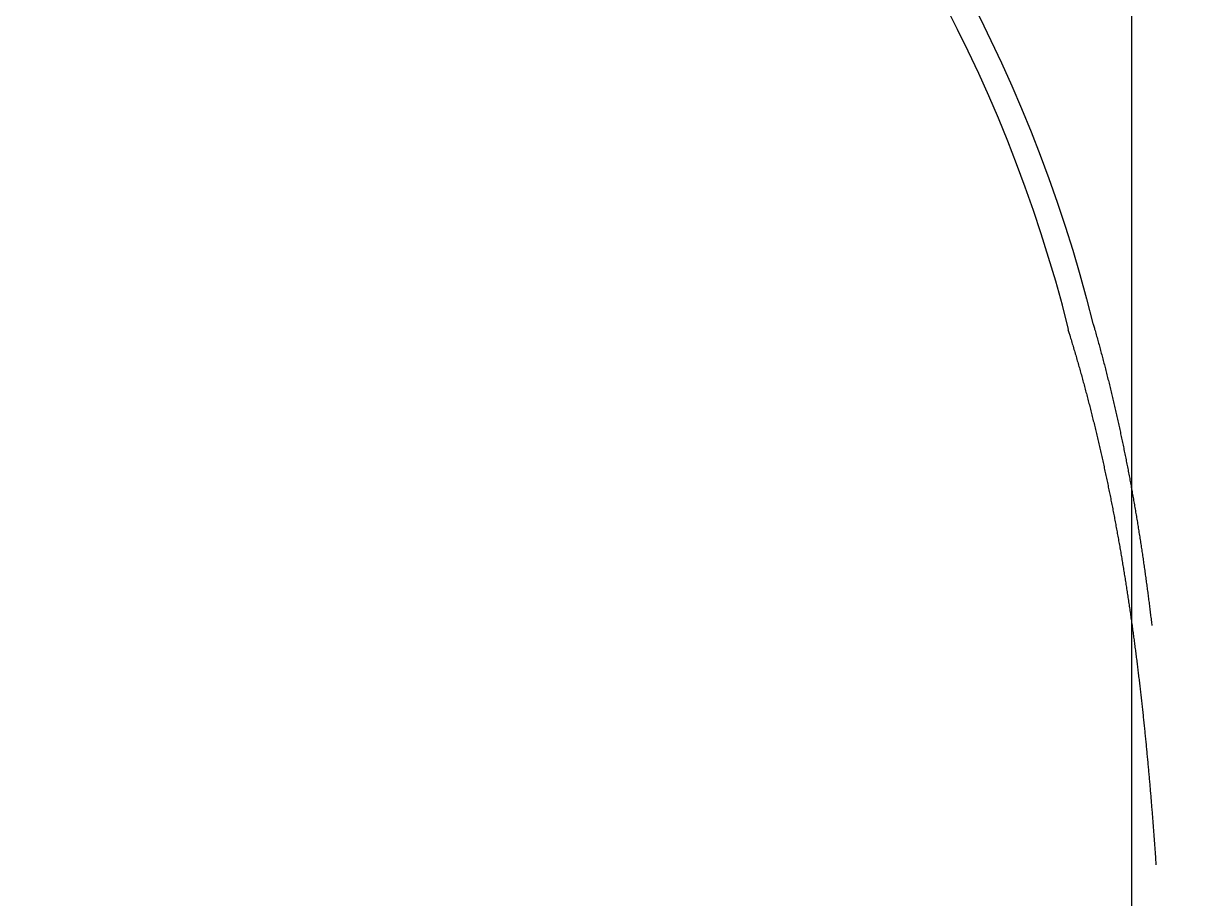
# Model space of a CAD drawing. Header units: millimetres. Extents: x 19715 to 35549, y 3563 to 14826.
# Drawn here: x 20952.4 to 21232.6, y 9297.7 to 9504.9 of the extents above; entities that cross this region are included whole.
import ezdxf

# ---------------------------------------------------------------- set-up
doc = ezdxf.new("R2010")
doc.units = ezdxf.units.MM
doc.layers.add('RD-红线', color=7, linetype='Continuous')

msp = doc.modelspace()

# ---------------------------------------------------------------- linework, layer by layer
at = {"layer": 'RD-红线'}
msp.add_lwpolyline([(21214.94, 7833.18), (21214.94, 11293.27)], dxfattribs=at)
msp.add_lwpolyline([(21214.94, 7833.18), (21214.94, 11293.27)], dxfattribs=at)
msp.add_lwpolyline([(21214.94, 7833.18), (21214.94, 11293.27)], dxfattribs=at)
for points in [[(20953.94, 9689.39, -0.272996), (21205.74, 9433.91, -0.000496), (21206, 9433.02, -0.000988), (21206.13, 9432.57, -0.000004), (21206.51, 9431.23, -0.000495), (21206.51, 9431.22, -0.000488), (21206.7, 9430.54, -0.000492), (21206.89, 9429.87, -0.000484), (21207.08, 9429.19, -0.000488), (21207.26, 9428.52, -0.00048), (21207.44, 9427.84, -0.000484), (21207.62, 9427.17, -0.000476), (21207.81, 9426.49, -0.00048), (21207.99, 9425.82, -0.000472), (21208.16, 9425.14, -0.000476), (21208.34, 9424.46, -0.000468), (21208.52, 9423.78, -0.000472), (21208.69, 9423.11, -0.000464), (21208.87, 9422.43, -0.000468), (21209.04, 9421.75, -0.00046), (21209.21, 9421.07, -0.000464), (21209.38, 9420.39, -0.000456), (21209.55, 9419.71, -0.00046), (21209.71, 9419.03, -0.000452), (21209.88, 9418.35, -0.000456), (21210.04, 9417.67, -0.000448), (21210.21, 9416.99, -0.000452), (21210.37, 9416.31, -0.000444), (21210.53, 9415.63, -0.000448), (21210.69, 9414.95, -0.00044), (21210.85, 9414.26, -0.000444), (21211, 9413.58, -0.000436), (21211.16, 9412.9, -0.00044), (21211.31, 9412.22, -0.000432), (21211.47, 9411.53, -0.000436), (21211.62, 9410.85, -0.000428), (21211.77, 9410.17, -0.000432), (21211.92, 9409.49, -0.000424), (21212.07, 9408.8, -0.000428), (21212.22, 9408.12, -0.00042), (21212.37, 9407.43, -0.000424), (21212.51, 9406.75, -0.000416), (21212.66, 9406.06, -0.00042), (21212.8, 9405.38, -0.000412), (21212.94, 9404.69, -0.000416), (21213.08, 9404.01, -0.000408), (21213.22, 9403.32, -0.000412), (21213.36, 9402.64, -0.000404), (21213.5, 9401.95, -0.000408), (21213.63, 9401.26, -0.0004), (21213.77, 9400.57, -0.000404), (21213.9, 9399.89, -0.000396), (21214.04, 9399.2, -0.0004), (21214.17, 9398.51, -0.000392), (21214.3, 9397.82, -0.000396), (21214.43, 9397.14, -0.000388), (21214.56, 9396.45, -0.000392), (21214.68, 9395.76, -0.000384), (21214.81, 9395.07, -0.000388), (21214.94, 9394.39, -0.00038), (21215.06, 9393.69, -0.000384), (21215.18, 9393.01, -0.000376), (21215.31, 9392.31, -0.00038), (21215.43, 9391.63, -0.000372), (21215.55, 9390.94, -0.000376), (21215.67, 9390.25, -0.000368), (21215.79, 9389.56, -0.000372), (21215.9, 9388.87, -0.000364), (21216.02, 9388.17, -0.000368), (21216.13, 9387.49, -0.00036), (21216.25, 9386.79, -0.000364), (21216.36, 9386.11, -0.000356), (21216.47, 9385.41, -0.00036), (21216.58, 9384.72, -0.000352), (21216.7, 9384.03, -0.000356), (21216.8, 9383.34, -0.000348), (21216.91, 9382.65, -0.000352), (21217.02, 9381.96, -0.000344), (21217.13, 9381.26, -0.000348), (21217.23, 9380.57, -0.00034), (21217.34, 9379.88, -0.000344), (21217.44, 9379.19, -0.000336), (21217.54, 9378.49, -0.00034), (21217.64, 9377.81, -0.000332), (21217.74, 9377.11, -0.000336), (21217.84, 9376.42, -0.000328), (21217.94, 9375.72, -0.000332), (21218.04, 9375.03, -0.000324), (21218.14, 9374.34, -0.000328), (21218.23, 9373.65, -0.00032), (21218.33, 9372.95, -0.000324), (21218.42, 9372.26, -0.000316), (21218.52, 9371.56, -0.00032), (21218.61, 9370.87, -0.000312), (21218.7, 9370.17, -0.000316), (21218.79, 9369.48, -0.000308), (21218.88, 9368.79, -0.000312), (21218.97, 9368.1, -0.000304), (21219.06, 9367.4, -0.000308), (21219.14, 9366.71, -0.0003), (21219.23, 9366.01, -0.000304), (21219.32, 9365.32, -0.000296), (21219.4, 9364.62, -0.0003), (21219.49, 9363.93, -0.000292), (21219.57, 9363.23, -0.000296), (21219.65, 9362.54, -0.0001), (21219.68, 9362.29)], [(20953.94, 9689.39, -0.272996), (21205.74, 9433.91, -0.000496), (21206, 9433.02, -0.000988), (21206.13, 9432.57, -0.000004), (21206.51, 9431.23, -0.000495), (21206.51, 9431.22, -0.000488), (21206.7, 9430.54, -0.000492), (21206.89, 9429.87, -0.000484), (21207.08, 9429.19, -0.000488), (21207.26, 9428.52, -0.00048), (21207.44, 9427.84, -0.000484), (21207.62, 9427.17, -0.000476), (21207.81, 9426.49, -0.00048), (21207.99, 9425.82, -0.000472), (21208.16, 9425.14, -0.000476), (21208.34, 9424.46, -0.000468), (21208.52, 9423.78, -0.000472), (21208.69, 9423.11, -0.000464), (21208.87, 9422.43, -0.000468), (21209.04, 9421.75, -0.00046), (21209.21, 9421.07, -0.000464), (21209.38, 9420.39, -0.000456), (21209.55, 9419.71, -0.00046), (21209.71, 9419.03, -0.000452), (21209.88, 9418.35, -0.000456), (21210.04, 9417.67, -0.000448), (21210.21, 9416.99, -0.000452), (21210.37, 9416.31, -0.000444), (21210.53, 9415.63, -0.000448), (21210.69, 9414.95, -0.00044), (21210.85, 9414.26, -0.000444), (21211, 9413.58, -0.000436), (21211.16, 9412.9, -0.00044), (21211.31, 9412.22, -0.000432), (21211.47, 9411.53, -0.000436), (21211.62, 9410.85, -0.000428), (21211.77, 9410.17, -0.000432), (21211.92, 9409.49, -0.000424), (21212.07, 9408.8, -0.000428), (21212.22, 9408.12, -0.00042), (21212.37, 9407.43, -0.000424), (21212.51, 9406.75, -0.000416), (21212.66, 9406.06, -0.00042), (21212.8, 9405.38, -0.000412), (21212.94, 9404.69, -0.000416), (21213.08, 9404.01, -0.000408), (21213.22, 9403.32, -0.000412), (21213.36, 9402.64, -0.000404), (21213.5, 9401.95, -0.000408), (21213.63, 9401.26, -0.0004), (21213.77, 9400.57, -0.000404), (21213.9, 9399.89, -0.000396), (21214.04, 9399.2, -0.0004), (21214.17, 9398.51, -0.000392), (21214.3, 9397.82, -0.000396), (21214.43, 9397.14, -0.000388), (21214.56, 9396.45, -0.000392), (21214.68, 9395.76, -0.000384), (21214.81, 9395.07, -0.000388), (21214.94, 9394.39, -0.00038), (21215.06, 9393.69, -0.000384), (21215.18, 9393.01, -0.000376), (21215.31, 9392.31, -0.00038), (21215.43, 9391.63, -0.000372), (21215.55, 9390.94, -0.000376), (21215.67, 9390.25, -0.000368), (21215.79, 9389.56, -0.000372), (21215.9, 9388.87, -0.000364), (21216.02, 9388.17, -0.000368), (21216.13, 9387.49, -0.00036), (21216.25, 9386.79, -0.000364), (21216.36, 9386.11, -0.000356), (21216.47, 9385.41, -0.00036), (21216.58, 9384.72, -0.000352), (21216.7, 9384.03, -0.000356), (21216.8, 9383.34, -0.000348), (21216.91, 9382.65, -0.000352), (21217.02, 9381.96, -0.000344), (21217.13, 9381.26, -0.000348), (21217.23, 9380.57, -0.00034), (21217.34, 9379.88, -0.000344), (21217.44, 9379.19, -0.000336), (21217.54, 9378.49, -0.00034), (21217.64, 9377.81, -0.000332), (21217.74, 9377.11, -0.000336), (21217.84, 9376.42, -0.000328), (21217.94, 9375.72, -0.000332), (21218.04, 9375.03, -0.000324), (21218.14, 9374.34, -0.000328), (21218.23, 9373.65, -0.00032), (21218.33, 9372.95, -0.000324), (21218.42, 9372.26, -0.000316), (21218.52, 9371.56, -0.00032), (21218.61, 9370.87, -0.000312), (21218.7, 9370.17, -0.000316), (21218.79, 9369.48, -0.000308), (21218.88, 9368.79, -0.000312), (21218.97, 9368.1, -0.000304), (21219.06, 9367.4, -0.000308), (21219.14, 9366.71, -0.0003), (21219.23, 9366.01, -0.000304), (21219.32, 9365.32, -0.000296), (21219.4, 9364.62, -0.0003), (21219.49, 9363.93, -0.000292), (21219.57, 9363.23, -0.000296), (21219.65, 9362.54, -0.0001), (21219.68, 9362.29)], [(20953.94, 9689.39, -0.272996), (21205.74, 9433.91, -0.000496), (21206, 9433.02, -0.000988), (21206.13, 9432.57, -0.000004), (21206.51, 9431.23, -0.000495), (21206.51, 9431.22, -0.000488), (21206.7, 9430.54, -0.000492), (21206.89, 9429.87, -0.000484), (21207.08, 9429.19, -0.000488), (21207.26, 9428.52, -0.00048), (21207.44, 9427.84, -0.000484), (21207.62, 9427.17, -0.000476), (21207.81, 9426.49, -0.00048), (21207.99, 9425.82, -0.000472), (21208.16, 9425.14, -0.000476), (21208.34, 9424.46, -0.000468), (21208.52, 9423.78, -0.000472), (21208.69, 9423.11, -0.000464), (21208.87, 9422.43, -0.000468), (21209.04, 9421.75, -0.00046), (21209.21, 9421.07, -0.000464), (21209.38, 9420.39, -0.000456), (21209.55, 9419.71, -0.00046), (21209.71, 9419.03, -0.000452), (21209.88, 9418.35, -0.000456), (21210.04, 9417.67, -0.000448), (21210.21, 9416.99, -0.000452), (21210.37, 9416.31, -0.000444), (21210.53, 9415.63, -0.000448), (21210.69, 9414.95, -0.00044), (21210.85, 9414.26, -0.000444), (21211, 9413.58, -0.000436), (21211.16, 9412.9, -0.00044), (21211.31, 9412.22, -0.000432), (21211.47, 9411.53, -0.000436), (21211.62, 9410.85, -0.000428), (21211.77, 9410.17, -0.000432), (21211.92, 9409.49, -0.000424), (21212.07, 9408.8, -0.000428), (21212.22, 9408.12, -0.00042), (21212.37, 9407.43, -0.000424), (21212.51, 9406.75, -0.000416), (21212.66, 9406.06, -0.00042), (21212.8, 9405.38, -0.000412), (21212.94, 9404.69, -0.000416), (21213.08, 9404.01, -0.000408), (21213.22, 9403.32, -0.000412), (21213.36, 9402.64, -0.000404), (21213.5, 9401.95, -0.000408), (21213.63, 9401.26, -0.0004), (21213.77, 9400.57, -0.000404), (21213.9, 9399.89, -0.000396), (21214.04, 9399.2, -0.0004), (21214.17, 9398.51, -0.000392), (21214.3, 9397.82, -0.000396), (21214.43, 9397.14, -0.000388), (21214.56, 9396.45, -0.000392), (21214.68, 9395.76, -0.000384), (21214.81, 9395.07, -0.000388), (21214.94, 9394.39, -0.00038), (21215.06, 9393.69, -0.000384), (21215.18, 9393.01, -0.000376), (21215.31, 9392.31, -0.00038), (21215.43, 9391.63, -0.000372), (21215.55, 9390.94, -0.000376), (21215.67, 9390.25, -0.000368), (21215.79, 9389.56, -0.000372), (21215.9, 9388.87, -0.000364), (21216.02, 9388.17, -0.000368), (21216.13, 9387.49, -0.00036), (21216.25, 9386.79, -0.000364), (21216.36, 9386.11, -0.000356), (21216.47, 9385.41, -0.00036), (21216.58, 9384.72, -0.000352), (21216.7, 9384.03, -0.000356), (21216.8, 9383.34, -0.000348), (21216.91, 9382.65, -0.000352), (21217.02, 9381.96, -0.000344), (21217.13, 9381.26, -0.000348), (21217.23, 9380.57, -0.00034), (21217.34, 9379.88, -0.000344), (21217.44, 9379.19, -0.000336), (21217.54, 9378.49, -0.00034), (21217.64, 9377.81, -0.000332), (21217.74, 9377.11, -0.000336), (21217.84, 9376.42, -0.000328), (21217.94, 9375.72, -0.000332), (21218.04, 9375.03, -0.000324), (21218.14, 9374.34, -0.000328), (21218.23, 9373.65, -0.00032), (21218.33, 9372.95, -0.000324), (21218.42, 9372.26, -0.000316), (21218.52, 9371.56, -0.00032), (21218.61, 9370.87, -0.000312), (21218.7, 9370.17, -0.000316), (21218.79, 9369.48, -0.000308), (21218.88, 9368.79, -0.000312), (21218.97, 9368.1, -0.000304), (21219.06, 9367.4, -0.000308), (21219.14, 9366.71, -0.0003), (21219.23, 9366.01, -0.000304), (21219.32, 9365.32, -0.000296), (21219.4, 9364.62, -0.0003), (21219.49, 9363.93, -0.000292), (21219.57, 9363.23, -0.000296), (21219.65, 9362.54, -0.0001), (21219.68, 9362.29)], [(21199.97, 9432.47, 0.272996), (20952.41, 9683.64)], [(21199.97, 9432.47, 0.272996), (20952.41, 9683.64)], [(21199.82, 9432.43, -0.000496), (21200.1, 9431.54, -0.000988), (21200.23, 9431.09, -0.000004), (21200.64, 9429.76, -0.000495), (21200.64, 9429.75, -0.000488), (21200.84, 9429.08, -0.000492), (21201.04, 9428.41, -0.000484), (21201.24, 9427.73, -0.000488), (21201.44, 9427.07, -0.00048), (21201.64, 9426.39, -0.000484), (21201.83, 9425.72, -0.000476), (21202.03, 9425.05, -0.00048), (21202.22, 9424.38, -0.000472), (21202.41, 9423.7, -0.000476), (21202.6, 9423.03, -0.000468), (21202.79, 9422.35, -0.000472), (21202.98, 9421.68, -0.000464), (21203.17, 9421, -0.000468), (21203.35, 9420.33, -0.00046), (21203.54, 9419.65, -0.000464), (21203.72, 9418.98, -0.000456), (21203.9, 9418.3, -0.00046), (21204.08, 9417.63, -0.000452), (21204.26, 9416.95, -0.000456), (21204.44, 9416.27, -0.000448), (21204.62, 9415.59, -0.000452), (21204.79, 9414.92, -0.000444), (21204.96, 9414.24, -0.000448), (21205.14, 9413.56, -0.00044), (21205.31, 9412.88, -0.000444), (21205.48, 9412.21, -0.000436), (21205.65, 9411.52, -0.00044), (21205.82, 9410.85, -0.000432), (21205.99, 9410.16, -0.000436), (21206.15, 9409.49, -0.000428), (21206.32, 9408.8, -0.000432), (21206.48, 9408.13, -0.000424), (21206.64, 9407.44, -0.000428), (21206.8, 9406.76, -0.00042), (21206.96, 9406.08, -0.000424), (21207.12, 9405.4, -0.000416), (21207.28, 9404.72, -0.00042), (21207.44, 9404.04, -0.000412), (21207.59, 9403.35, -0.000416), (21207.75, 9402.67, -0.000408), (21207.9, 9401.99, -0.000412), (21208.05, 9401.31, -0.000404), (21208.2, 9400.62, -0.000408), (21208.35, 9399.94, -0.0004), (21208.5, 9399.25, -0.000404), (21208.65, 9398.57, -0.000396), (21208.8, 9397.88, -0.0004), (21208.94, 9397.2, -0.000392), (21209.08, 9396.51, -0.000396), (21209.23, 9395.83, -0.000388), (21209.37, 9395.14, -0.000392), (21209.51, 9394.46, -0.000384), (21209.65, 9393.77, -0.000388), (21209.79, 9393.09, -0.00038), (21209.93, 9392.4, -0.000384), (21210.07, 9391.72, -0.000376), (21210.2, 9391.02, -0.00038), (21210.34, 9390.34, -0.000372), (21210.47, 9389.65, -0.000376), (21210.6, 9388.97, -0.000368), (21210.74, 9388.28, -0.000372), (21210.87, 9387.59, -0.000364), (21211, 9386.9, -0.000368), (21211.12, 9386.22, -0.00036), (21211.25, 9385.52, -0.000364), (21211.38, 9384.84, -0.000356), (21211.5, 9384.15, -0.00036), (21211.63, 9383.46, -0.000352), (21211.75, 9382.77, -0.000356), (21211.88, 9382.08, -0.000348), (21212, 9381.39, -0.000352), (21212.12, 9380.71, -0.000344), (21212.24, 9380.01, -0.000348), (21212.36, 9379.33, -0.00034), (21212.48, 9378.63, -0.000344), (21212.59, 9377.95, -0.000336), (21212.71, 9377.25, -0.00034), (21212.82, 9376.56, -0.000332), (21212.94, 9375.87, -0.000336), (21213.05, 9375.18, -0.000328), (21213.16, 9374.49, -0.000332), (21213.27, 9373.8, -0.000324), (21213.39, 9373.11, -0.000328), (21213.5, 9372.42, -0.00032), (21213.6, 9371.72, -0.000324), (21213.71, 9371.04, -0.000316), (21213.82, 9370.34, -0.00032), (21213.93, 9369.65, -0.000312), (21214.03, 9368.96, -0.000316), (21214.13, 9368.27, -0.000308), (21214.24, 9367.57, -0.000312), (21214.34, 9366.88, -0.000304), (21214.44, 9366.19, -0.000308), (21214.54, 9365.5, -0.0003), (21214.64, 9364.8, -0.000304), (21214.74, 9364.11, -0.000296), (21214.84, 9363.41, -0.0003), (21214.94, 9362.73, -0.000292), (21215.04, 9362.03, -0.000296), (21215.13, 9361.34, -0.000288), (21215.23, 9360.64, -0.000292), (21215.32, 9359.95, -0.000284), (21215.42, 9359.25, -0.000288), (21215.51, 9358.56, -0.00028), (21215.6, 9357.87, -0.000284), (21215.69, 9357.18, -0.000276), (21215.78, 9356.48, -0.00028), (21215.87, 9355.79, -0.000272), (21215.96, 9355.09, -0.000276), (21216.05, 9354.4, -0.000268), (21216.14, 9353.7, -0.000272), (21216.22, 9353.01, -0.000264), (21216.31, 9352.31, -0.000268), (21216.39, 9351.62, -0.00026), (21216.48, 9350.92, -0.000264), (21216.56, 9350.23, -0.000256), (21216.65, 9349.53, -0.00026), (21216.73, 9348.84, -0.000252), (21216.81, 9348.14, -0.000256), (21216.89, 9347.45, -0.000248), (21216.97, 9346.75, -0.000252), (21217.05, 9346.06, -0.000244), (21217.13, 9345.36, -0.000248), (21217.21, 9344.67, -0.00024), (21217.28, 9343.97, -0.000244), (21217.36, 9343.28, -0.000236), (21217.44, 9342.58, -0.00024), (21217.51, 9341.89, -0.000232), (21217.59, 9341.18, -0.000236), (21217.66, 9340.49, -0.000228), (21217.73, 9339.79, -0.000232), (21217.81, 9339.1, -0.000224), (21217.88, 9338.4, -0.000228), (21217.95, 9337.71, -0.00022), (21218.02, 9337.01, -0.000224), (21218.09, 9336.32, -0.000216), (21218.16, 9335.61, -0.00022), (21218.23, 9334.92, -0.000212), (21218.3, 9334.22, -0.000216), (21218.37, 9333.53, -0.000208), (21218.44, 9332.83, -0.000212), (21218.5, 9332.14, -0.000204), (21218.57, 9331.43, -0.000208), (21218.63, 9330.74, -0.0002), (21218.7, 9330.04, -0.000204), (21218.76, 9329.35, -0.000196), (21218.83, 9328.64, -0.0002), (21218.89, 9327.95, -0.000192), (21218.95, 9327.25, -0.000196), (21219.01, 9326.56, -0.000188), (21219.08, 9325.85, -0.000192), (21219.14, 9325.16, -0.000184), (21219.2, 9324.46, -0.000188), (21219.26, 9323.77, -0.00018), (21219.32, 9323.06, -0.000184), (21219.38, 9322.37, -0.000176), (21219.44, 9321.67, -0.00018), (21219.49, 9320.98, -0.000172), (21219.55, 9320.27, -0.000176), (21219.61, 9319.58, -0.000168), (21219.67, 9318.88, -0.000172), (21219.72, 9318.19, -0.000164), (21219.78, 9317.48, -0.000168), (21219.83, 9316.79, -0.00016), (21219.89, 9316.09, -0.000164), (21219.94, 9315.4, -0.000156), (21220, 9314.69, -0.00016), (21220.05, 9314, -0.000152), (21220.1, 9313.29, -0.000156), (21220.15, 9312.61, -0.000148), (21220.21, 9311.9, -0.000152), (21220.26, 9311.21, -0.000144), (21220.31, 9310.5, -0.000148), (21220.36, 9309.81, -0.00014), (21220.41, 9309.1, -0.000144), (21220.46, 9308.42, -0.000136), (21220.51, 9307.71, -0.00014), (21220.56, 9307.02, -0.000132), (21220.61, 9306.31, -0.000136), (21220.66, 9305.62, -0.000128)], [(21199.82, 9432.43, -0.000496), (21200.1, 9431.54, -0.000988), (21200.23, 9431.09, -0.000004), (21200.64, 9429.76, -0.000495), (21200.64, 9429.75, -0.000488), (21200.84, 9429.08, -0.000492), (21201.04, 9428.41, -0.000484), (21201.24, 9427.73, -0.000488), (21201.44, 9427.07, -0.00048), (21201.64, 9426.39, -0.000484), (21201.83, 9425.72, -0.000476), (21202.03, 9425.05, -0.00048), (21202.22, 9424.38, -0.000472), (21202.41, 9423.7, -0.000476), (21202.6, 9423.03, -0.000468), (21202.79, 9422.35, -0.000472), (21202.98, 9421.68, -0.000464), (21203.17, 9421, -0.000468), (21203.35, 9420.33, -0.00046), (21203.54, 9419.65, -0.000464), (21203.72, 9418.98, -0.000456), (21203.9, 9418.3, -0.00046), (21204.08, 9417.63, -0.000452), (21204.26, 9416.95, -0.000456), (21204.44, 9416.27, -0.000448), (21204.62, 9415.59, -0.000452), (21204.79, 9414.92, -0.000444), (21204.96, 9414.24, -0.000448), (21205.14, 9413.56, -0.00044), (21205.31, 9412.88, -0.000444), (21205.48, 9412.21, -0.000436), (21205.65, 9411.52, -0.00044), (21205.82, 9410.85, -0.000432), (21205.99, 9410.16, -0.000436), (21206.15, 9409.49, -0.000428), (21206.32, 9408.8, -0.000432), (21206.48, 9408.13, -0.000424), (21206.64, 9407.44, -0.000428), (21206.8, 9406.76, -0.00042), (21206.96, 9406.08, -0.000424), (21207.12, 9405.4, -0.000416), (21207.28, 9404.72, -0.00042), (21207.44, 9404.04, -0.000412), (21207.59, 9403.35, -0.000416), (21207.75, 9402.67, -0.000408), (21207.9, 9401.99, -0.000412), (21208.05, 9401.31, -0.000404), (21208.2, 9400.62, -0.000408), (21208.35, 9399.94, -0.0004), (21208.5, 9399.25, -0.000404), (21208.65, 9398.57, -0.000396), (21208.8, 9397.88, -0.0004), (21208.94, 9397.2, -0.000392), (21209.08, 9396.51, -0.000396), (21209.23, 9395.83, -0.000388), (21209.37, 9395.14, -0.000392), (21209.51, 9394.46, -0.000384), (21209.65, 9393.77, -0.000388), (21209.79, 9393.09, -0.00038), (21209.93, 9392.4, -0.000384), (21210.07, 9391.72, -0.000376), (21210.2, 9391.02, -0.00038), (21210.34, 9390.34, -0.000372), (21210.47, 9389.65, -0.000376), (21210.6, 9388.97, -0.000368), (21210.74, 9388.28, -0.000372), (21210.87, 9387.59, -0.000364), (21211, 9386.9, -0.000368), (21211.12, 9386.22, -0.00036), (21211.25, 9385.52, -0.000364), (21211.38, 9384.84, -0.000356), (21211.5, 9384.15, -0.00036), (21211.63, 9383.46, -0.000352), (21211.75, 9382.77, -0.000356), (21211.88, 9382.08, -0.000348), (21212, 9381.39, -0.000352), (21212.12, 9380.71, -0.000344), (21212.24, 9380.01, -0.000348), (21212.36, 9379.33, -0.00034), (21212.48, 9378.63, -0.000344), (21212.59, 9377.95, -0.000336), (21212.71, 9377.25, -0.00034), (21212.82, 9376.56, -0.000332), (21212.94, 9375.87, -0.000336), (21213.05, 9375.18, -0.000328), (21213.16, 9374.49, -0.000332), (21213.27, 9373.8, -0.000324), (21213.39, 9373.11, -0.000328), (21213.5, 9372.42, -0.00032), (21213.6, 9371.72, -0.000324), (21213.71, 9371.04, -0.000316), (21213.82, 9370.34, -0.00032), (21213.93, 9369.65, -0.000312), (21214.03, 9368.96, -0.000316), (21214.13, 9368.27, -0.000308), (21214.24, 9367.57, -0.000312), (21214.34, 9366.88, -0.000304), (21214.44, 9366.19, -0.000308), (21214.54, 9365.5, -0.0003), (21214.64, 9364.8, -0.000304), (21214.74, 9364.11, -0.000296), (21214.84, 9363.41, -0.0003), (21214.94, 9362.73, -0.000292), (21215.04, 9362.03, -0.000296), (21215.13, 9361.34, -0.000288), (21215.23, 9360.64, -0.000292), (21215.32, 9359.95, -0.000284), (21215.42, 9359.25, -0.000288), (21215.51, 9358.56, -0.00028), (21215.6, 9357.87, -0.000284), (21215.69, 9357.18, -0.000276), (21215.78, 9356.48, -0.00028), (21215.87, 9355.79, -0.000272), (21215.96, 9355.09, -0.000276), (21216.05, 9354.4, -0.000268), (21216.14, 9353.7, -0.000272), (21216.22, 9353.01, -0.000264), (21216.31, 9352.31, -0.000268), (21216.39, 9351.62, -0.00026), (21216.48, 9350.92, -0.000264), (21216.56, 9350.23, -0.000256), (21216.65, 9349.53, -0.00026), (21216.73, 9348.84, -0.000252), (21216.81, 9348.14, -0.000256), (21216.89, 9347.45, -0.000248), (21216.97, 9346.75, -0.000252), (21217.05, 9346.06, -0.000244), (21217.13, 9345.36, -0.000248), (21217.21, 9344.67, -0.00024), (21217.28, 9343.97, -0.000244), (21217.36, 9343.28, -0.000236), (21217.44, 9342.58, -0.00024), (21217.51, 9341.89, -0.000232), (21217.59, 9341.18, -0.000236), (21217.66, 9340.49, -0.000228), (21217.73, 9339.79, -0.000232), (21217.81, 9339.1, -0.000224), (21217.88, 9338.4, -0.000228), (21217.95, 9337.71, -0.00022), (21218.02, 9337.01, -0.000224), (21218.09, 9336.32, -0.000216), (21218.16, 9335.61, -0.00022), (21218.23, 9334.92, -0.000212), (21218.3, 9334.22, -0.000216), (21218.37, 9333.53, -0.000208), (21218.44, 9332.83, -0.000212), (21218.5, 9332.14, -0.000204), (21218.57, 9331.43, -0.000208), (21218.63, 9330.74, -0.0002), (21218.7, 9330.04, -0.000204), (21218.76, 9329.35, -0.000196), (21218.83, 9328.64, -0.0002), (21218.89, 9327.95, -0.000192), (21218.95, 9327.25, -0.000196), (21219.01, 9326.56, -0.000188), (21219.08, 9325.85, -0.000192), (21219.14, 9325.16, -0.000184), (21219.2, 9324.46, -0.000188), (21219.26, 9323.77, -0.00018), (21219.32, 9323.06, -0.000184), (21219.38, 9322.37, -0.000176), (21219.44, 9321.67, -0.00018), (21219.49, 9320.98, -0.000172), (21219.55, 9320.27, -0.000176), (21219.61, 9319.58, -0.000168), (21219.67, 9318.88, -0.000172), (21219.72, 9318.19, -0.000164), (21219.78, 9317.48, -0.000168), (21219.83, 9316.79, -0.00016), (21219.89, 9316.09, -0.000164), (21219.94, 9315.4, -0.000156), (21220, 9314.69, -0.00016), (21220.05, 9314, -0.000152), (21220.1, 9313.29, -0.000156), (21220.15, 9312.61, -0.000148), (21220.21, 9311.9, -0.000152), (21220.26, 9311.21, -0.000144), (21220.31, 9310.5, -0.000148), (21220.36, 9309.81, -0.00014), (21220.41, 9309.1, -0.000144), (21220.46, 9308.42, -0.000136), (21220.51, 9307.71, -0.00014), (21220.56, 9307.02, -0.000132), (21220.61, 9306.31, -0.000136), (21220.66, 9305.62, -0.000128)], [(21199.82, 9432.43, -0.000496), (21200.1, 9431.54, -0.000988), (21200.23, 9431.09, -0.000004), (21200.64, 9429.76, -0.000495), (21200.64, 9429.75, -0.000488), (21200.84, 9429.08, -0.000492), (21201.04, 9428.41, -0.000484), (21201.24, 9427.73, -0.000488), (21201.44, 9427.07, -0.00048), (21201.64, 9426.39, -0.000484), (21201.83, 9425.72, -0.000476), (21202.03, 9425.05, -0.00048), (21202.22, 9424.38, -0.000472), (21202.41, 9423.7, -0.000476), (21202.6, 9423.03, -0.000468), (21202.79, 9422.35, -0.000472), (21202.98, 9421.68, -0.000464), (21203.17, 9421, -0.000468), (21203.35, 9420.33, -0.00046), (21203.54, 9419.65, -0.000464), (21203.72, 9418.98, -0.000456), (21203.9, 9418.3, -0.00046), (21204.08, 9417.63, -0.000452), (21204.26, 9416.95, -0.000456), (21204.44, 9416.27, -0.000448), (21204.62, 9415.59, -0.000452), (21204.79, 9414.92, -0.000444), (21204.96, 9414.24, -0.000448), (21205.14, 9413.56, -0.00044), (21205.31, 9412.88, -0.000444), (21205.48, 9412.21, -0.000436), (21205.65, 9411.52, -0.00044), (21205.82, 9410.85, -0.000432), (21205.99, 9410.16, -0.000436), (21206.15, 9409.49, -0.000428), (21206.32, 9408.8, -0.000432), (21206.48, 9408.13, -0.000424), (21206.64, 9407.44, -0.000428), (21206.8, 9406.76, -0.00042), (21206.96, 9406.08, -0.000424), (21207.12, 9405.4, -0.000416), (21207.28, 9404.72, -0.00042), (21207.44, 9404.04, -0.000412), (21207.59, 9403.35, -0.000416), (21207.75, 9402.67, -0.000408), (21207.9, 9401.99, -0.000412), (21208.05, 9401.31, -0.000404), (21208.2, 9400.62, -0.000408), (21208.35, 9399.94, -0.0004), (21208.5, 9399.25, -0.000404), (21208.65, 9398.57, -0.000396), (21208.8, 9397.88, -0.0004), (21208.94, 9397.2, -0.000392), (21209.08, 9396.51, -0.000396), (21209.23, 9395.83, -0.000388), (21209.37, 9395.14, -0.000392), (21209.51, 9394.46, -0.000384), (21209.65, 9393.77, -0.000388), (21209.79, 9393.09, -0.00038), (21209.93, 9392.4, -0.000384), (21210.07, 9391.72, -0.000376), (21210.2, 9391.02, -0.00038), (21210.34, 9390.34, -0.000372), (21210.47, 9389.65, -0.000376), (21210.6, 9388.97, -0.000368), (21210.74, 9388.28, -0.000372), (21210.87, 9387.59, -0.000364), (21211, 9386.9, -0.000368), (21211.12, 9386.22, -0.00036), (21211.25, 9385.52, -0.000364), (21211.38, 9384.84, -0.000356), (21211.5, 9384.15, -0.00036), (21211.63, 9383.46, -0.000352), (21211.75, 9382.77, -0.000356), (21211.88, 9382.08, -0.000348), (21212, 9381.39, -0.000352), (21212.12, 9380.71, -0.000344), (21212.24, 9380.01, -0.000348), (21212.36, 9379.33, -0.00034), (21212.48, 9378.63, -0.000344), (21212.59, 9377.95, -0.000336), (21212.71, 9377.25, -0.00034), (21212.82, 9376.56, -0.000332), (21212.94, 9375.87, -0.000336), (21213.05, 9375.18, -0.000328), (21213.16, 9374.49, -0.000332), (21213.27, 9373.8, -0.000324), (21213.39, 9373.11, -0.000328), (21213.5, 9372.42, -0.00032), (21213.6, 9371.72, -0.000324), (21213.71, 9371.04, -0.000316), (21213.82, 9370.34, -0.00032), (21213.93, 9369.65, -0.000312), (21214.03, 9368.96, -0.000316), (21214.13, 9368.27, -0.000308), (21214.24, 9367.57, -0.000312), (21214.34, 9366.88, -0.000304), (21214.44, 9366.19, -0.000308), (21214.54, 9365.5, -0.0003), (21214.64, 9364.8, -0.000304), (21214.74, 9364.11, -0.000296), (21214.84, 9363.41, -0.0003), (21214.94, 9362.73, -0.000292), (21215.04, 9362.03, -0.000296), (21215.13, 9361.34, -0.000288), (21215.23, 9360.64, -0.000292), (21215.32, 9359.95, -0.000284), (21215.42, 9359.25, -0.000288), (21215.51, 9358.56, -0.00028), (21215.6, 9357.87, -0.000284), (21215.69, 9357.18, -0.000276), (21215.78, 9356.48, -0.00028), (21215.87, 9355.79, -0.000272), (21215.96, 9355.09, -0.000276), (21216.05, 9354.4, -0.000268), (21216.14, 9353.7, -0.000272), (21216.22, 9353.01, -0.000264), (21216.31, 9352.31, -0.000268), (21216.39, 9351.62, -0.00026), (21216.48, 9350.92, -0.000264), (21216.56, 9350.23, -0.000256), (21216.65, 9349.53, -0.00026), (21216.73, 9348.84, -0.000252), (21216.81, 9348.14, -0.000256), (21216.89, 9347.45, -0.000248), (21216.97, 9346.75, -0.000252), (21217.05, 9346.06, -0.000244), (21217.13, 9345.36, -0.000248), (21217.21, 9344.67, -0.00024), (21217.28, 9343.97, -0.000244), (21217.36, 9343.28, -0.000236), (21217.44, 9342.58, -0.00024), (21217.51, 9341.89, -0.000232), (21217.59, 9341.18, -0.000236), (21217.66, 9340.49, -0.000228), (21217.73, 9339.79, -0.000232), (21217.81, 9339.1, -0.000224), (21217.88, 9338.4, -0.000228), (21217.95, 9337.71, -0.00022), (21218.02, 9337.01, -0.000224), (21218.09, 9336.32, -0.000216), (21218.16, 9335.61, -0.00022), (21218.23, 9334.92, -0.000212), (21218.3, 9334.22, -0.000216), (21218.37, 9333.53, -0.000208), (21218.44, 9332.83, -0.000212), (21218.5, 9332.14, -0.000204), (21218.57, 9331.43, -0.000208), (21218.63, 9330.74, -0.0002), (21218.7, 9330.04, -0.000204), (21218.76, 9329.35, -0.000196), (21218.83, 9328.64, -0.0002), (21218.89, 9327.95, -0.000192), (21218.95, 9327.25, -0.000196), (21219.01, 9326.56, -0.000188), (21219.08, 9325.85, -0.000192), (21219.14, 9325.16, -0.000184), (21219.2, 9324.46, -0.000188), (21219.26, 9323.77, -0.00018), (21219.32, 9323.06, -0.000184), (21219.38, 9322.37, -0.000176), (21219.44, 9321.67, -0.00018), (21219.49, 9320.98, -0.000172), (21219.55, 9320.27, -0.000176), (21219.61, 9319.58, -0.000168), (21219.67, 9318.88, -0.000172), (21219.72, 9318.19, -0.000164), (21219.78, 9317.48, -0.000168), (21219.83, 9316.79, -0.00016), (21219.89, 9316.09, -0.000164), (21219.94, 9315.4, -0.000156), (21220, 9314.69, -0.00016), (21220.05, 9314, -0.000152), (21220.1, 9313.29, -0.000156), (21220.15, 9312.61, -0.000148), (21220.21, 9311.9, -0.000152), (21220.26, 9311.21, -0.000144), (21220.31, 9310.5, -0.000148), (21220.36, 9309.81, -0.00014), (21220.41, 9309.1, -0.000144), (21220.46, 9308.42, -0.000136), (21220.51, 9307.71, -0.00014), (21220.56, 9307.02, -0.000132), (21220.61, 9306.31, -0.000136), (21220.66, 9305.62, -0.000128)]]:
    msp.add_lwpolyline(points, format="xyb", dxfattribs=at)
at = {"layer": 'RD-红线', "flags": 128}
msp.add_lwpolyline([(21199.97, 9432.47, 0.272996), (20952.41, 9683.64)], format="xyb", dxfattribs=at)

doc.saveas('drawing.dxf')
